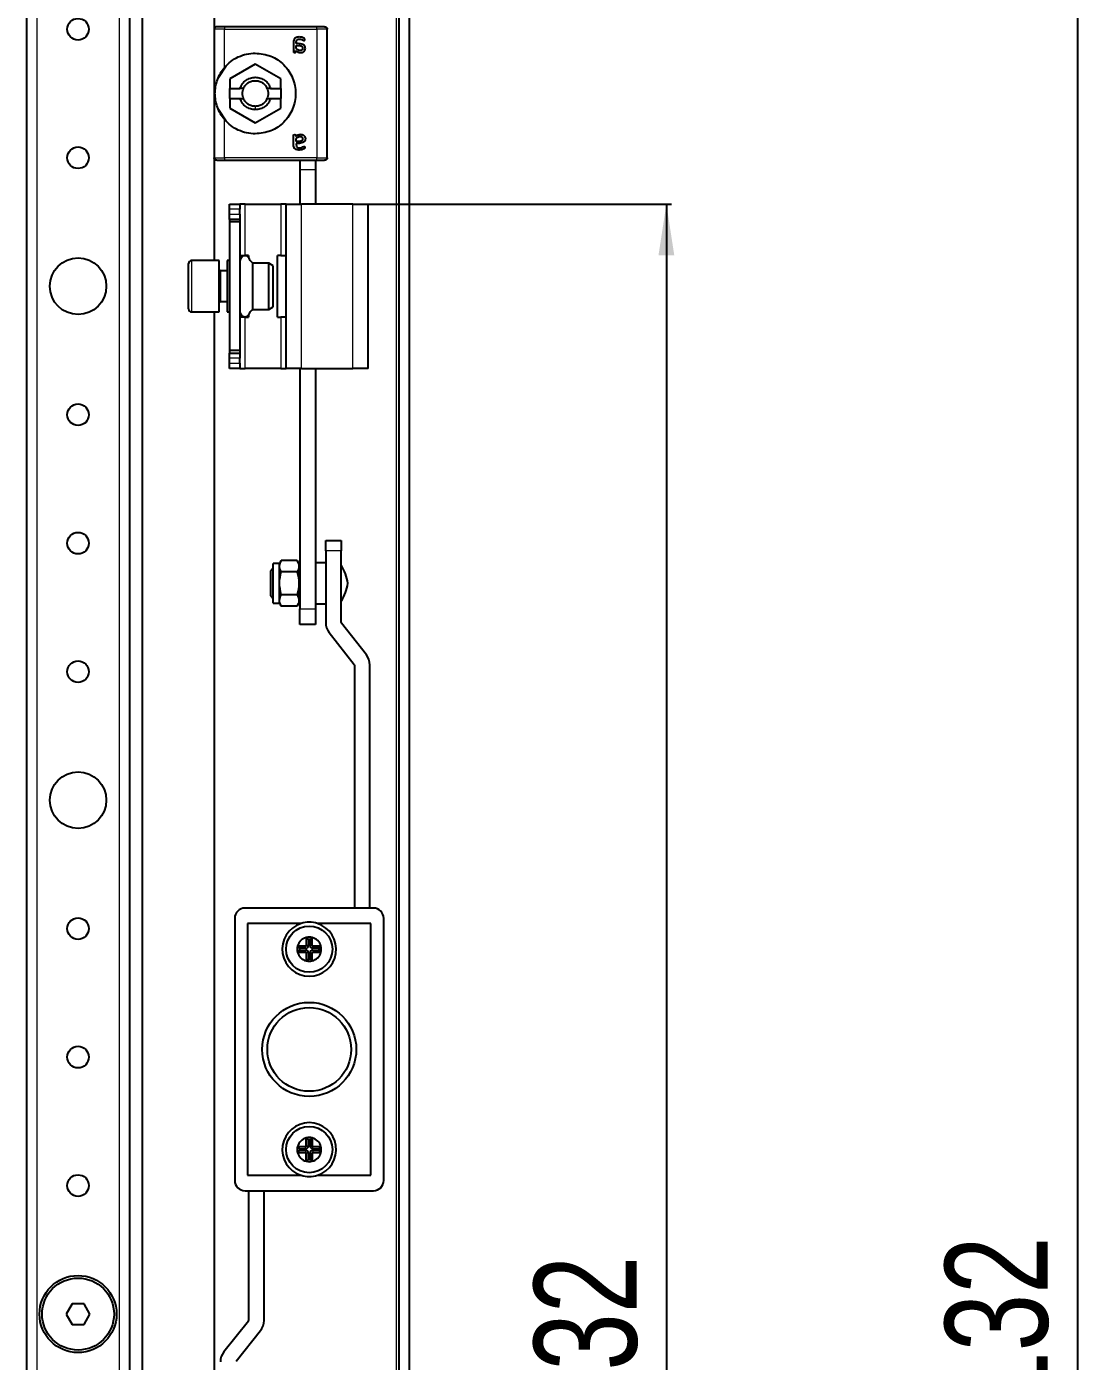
# Model space of a CAD drawing. Header units: millimetres. Extents: x -527 to 1671, y -588 to 1043.
# Drawn here: x 1465.1 to 1671.1, y 185.1 to 444.8 of the extents above; entities that cross this region are included whole.
import ezdxf

# ---------------------------------------------------------------- set-up
doc = ezdxf.new("R2010")
doc.units = ezdxf.units.MM
doc.layers.add('FORMAT', color=7, linetype='Continuous')
doc.styles.add('SLDTEXTSTYLE0', font='TXT', dxfattribs={"width": 0.75})
doc.dimstyles.new('SLDDIMSTYLE0', dxfattribs={"dimtxt": 20, "dimasz": 10, "dimexe": 0, "dimexo": 0.0625, "dimgap": 5, "dimtad": 2, "dimdec": 1, "dimrnd": 1e-09, "dimzin": 12, "dimdsep": 46, "dimtxsty": 'SLDTEXTSTYLE0', "dimsah": 1, "dimcen": 0.09, "dimadec": 0, "dimazin": 3, "dimtfac": 1, "dimtofl": 0, "dimtmove": 0, "dimatfit": 3, "dimfxl": 0, "dimfrac": 2, "dimtolj": 1, "dimtzin": 12, "dimarcsym": 0})

# ---------------------------------------------------------------- blocks, each defined once
blk = doc.blocks.new('_D_5')
at = {"layer": 'FORMAT'}
for p, q in [((1531.61, 760.32), (1670.61, 760.32)), ((1669.61, 760.32), (1669.61, -371.68)), ((1531.61, -371.68), (1670.61, -371.68))]:
    blk.add_line(p, q, dxfattribs=at)
for points in [[(1669.61, 760.32), (1668.07, 750.32), (1671.15, 750.32)], [(1669.61, -371.68), (1671.15, -361.68), (1668.07, -361.68)]]:
    blk.add_solid(points, dxfattribs=at)
at = {"layer": 'FORMAT', "insert": (1643.83, 164.77), "char_height": 20, "attachment_point": 1, "rotation": 90, "style": 'SLDTEXTSTYLE0'}
blk.add_mtext('1132', dxfattribs=at)
blk = doc.blocks.new('_D_8')
at = {"layer": 'FORMAT'}
for p, q in [((1528.61, 410.32), (1590.61, 410.32)), ((1589.61, 410.32), (1589.61, -21.68)), ((1528.61, -21.68), (1590.61, -21.68))]:
    blk.add_line(p, q, dxfattribs=at)
for points in [[(1589.61, 410.32), (1588.07, 400.32), (1591.15, 400.32)], [(1589.61, -21.68), (1591.15, -11.68), (1588.07, -11.68)]]:
    blk.add_solid(points, dxfattribs=at)
at = {"layer": 'FORMAT', "insert": (1563.83, 172.16), "char_height": 20, "attachment_point": 1, "rotation": 90, "style": 'SLDTEXTSTYLE0'}
blk.add_mtext('432', dxfattribs=at)

msp = doc.modelspace()

# ---------------------------------------------------------------- linework, layer by layer
at = {"color": 7, "linetype": 'Continuous', "lineweight": 25}
for p, q in [((1537.6, -483.18), (1537.6, 871.82)), ((1539.6, -483.18), (1539.6, 871.82)), ((1487.6, 838.82), (1487.6, -450.18)), ((1465.1, 811.82), (1465.1, -423.18)), ((1485.1, 811.82), (1485.1, -423.18)), ((1501.6, 739.32), (1501.6, 444.5)), ((1501.6, 444.32), (1501.6, 419.32)), ((1521.6, 444.82), (1503.6, 444.82)), ((1522.2, 444.82), (1521.95, 444.82)), ((1523.6, 419.32), (1523.6, 444.32)), ((1517.05, 441.78), (1517.05, 439.91)), ((1517.58, 441.53), (1517.58, 441.75)), ((1517.96, 441.53), (1517.58, 441.53)), ((1517.5, 439.92), (1517.5, 440.19)), ((1517.58, 441.18), (1518, 441.18)), ((1517.58, 440.59), (1517.58, 441.18)), ((1502.43, 434.95), (1503.94, 437.21)), ((1509.6, 437.54), (1504.65, 434.68)), ((1514.55, 434.68), (1509.6, 437.54)), ((1504.65, 434.68), (1504.65, 432.82)), ((1514.55, 432.82), (1514.55, 434.68)), ((1504.65, 430.82), (1504.65, 432.82)), ((1504.65, 432.82), (1506.62, 432.82)), ((1507.31, 432.82), (1506.62, 432.82)), ((1512.59, 432.82), (1511.9, 432.82)), ((1512.59, 432.82), (1514.55, 432.82)), ((1514.55, 432.82), (1514.55, 430.82)), ((1503.94, 426.44), (1502.43, 428.7)), ((1504.65, 430.82), (1504.65, 428.96)), ((1504.65, 430.82), (1506.62, 430.82)), ((1504.65, 428.96), (1509.6, 426.11)), ((1506.62, 430.82), (1507.31, 430.82)), ((1509.6, 426.11), (1514.55, 428.96)), ((1511.9, 430.82), (1512.59, 430.82)), ((1512.59, 430.82), (1514.55, 430.82)), ((1514.55, 428.96), (1514.55, 430.82)), ((1517.05, 421.86), (1517.05, 423.73)), ((1517.5, 423.73), (1517.5, 423.45)), ((1517.58, 422.47), (1517.58, 423.06)), ((1518, 422.47), (1517.58, 422.47)), ((1517.96, 422.12), (1517.58, 422.12)), ((1517.58, 422.12), (1517.58, 421.9)), ((1501.6, 419.15), (1501.6, 399.32)), ((1503.6, 418.82), (1521.6, 418.82)), ((1518.3, 418.9), (1518.3, 417.02)), ((1521.3, 418.9), (1521.3, 417.02)), ((1521.95, 418.82), (1522.2, 418.82)), ((1518.3, 417.02), (1518.3, 410.32)), ((1521.3, 417.02), (1521.3, 410.32)), ((1504.6, 410.32), (1506.6, 410.32)), ((1504.6, 409.32), (1504.6, 410.32)), ((1506.6, 410.32), (1506.6, 409.32)), ((1507.6, 410.32), (1506.6, 410.32)), ((1507.6, 410.32), (1514.6, 410.32)), ((1515.6, 410.32), (1514.6, 410.32)), ((1515.6, 410.32), (1518.6, 410.32)), ((1515.6, 378.32), (1515.6, 410.32)), ((1528.6, 410.32), (1518.6, 410.32)), ((1528.6, 410.32), (1531.6, 410.32)), ((1531.6, 378.32), (1531.6, 410.32)), ((1504.6, 408.32), (1504.6, 409.32)), ((1504.6, 407.32), (1504.6, 408.32)), ((1506.6, 408.32), (1506.6, 409.32)), ((1506.6, 408.32), (1506.6, 407.32)), ((1506.6, 407.32), (1504.6, 407.32)), ((1504.6, 407.32), (1504.6, 406.82)), ((1506.6, 406.82), (1504.6, 406.82)), ((1504.6, 406.82), (1504.6, 381.82)), ((1506.6, 407.32), (1506.6, 406.82)), ((1506.6, 406.82), (1506.6, 381.82)), ((1506.6, 400.32), (1507.6, 400.32)), ((1508.3, 400.32), (1507.6, 400.32)), ((1508.3, 400.32), (1508.3, 399.87)), ((1513.9, 388.32), (1513.9, 400.32)), ((1514.6, 400.32), (1513.9, 400.32)), ((1514.6, 400.32), (1515.6, 400.32)), ((1496.6, 392.07), (1496.6, 398.72)), ((1502.6, 399.32), (1497.2, 399.32)), ((1502.6, 391.76), (1502.6, 399.32)), ((1504.6, 399.32), (1504.1, 399.32)), ((1504.1, 399.32), (1504.1, 398.11)), ((1504.1, 398.11), (1504.1, 389.32)), ((1512.24, 398.82), (1509.1, 398.82)), ((1509.1, 389.82), (1509.1, 398.82)), ((1513.1, 398.32), (1512.24, 398.82)), ((1512.24, 389.82), (1512.24, 398.82)), ((1513.1, 390.32), (1513.1, 398.32)), ((1504.1, 397.32), (1502.85, 397.32)), ((1496.6, 389.92), (1496.6, 392.07)), ((1502.6, 389.32), (1502.6, 391.76)), ((1502.85, 391.32), (1504.1, 391.32)), ((1509.1, 389.82), (1512.24, 389.82)), ((1512.24, 389.82), (1513.1, 390.32)), ((1497.2, 389.32), (1502.6, 389.32)), ((1501.6, 389.32), (1501.6, -0.68)), ((1504.1, 389.32), (1504.6, 389.32)), ((1507.6, 388.32), (1506.6, 388.32)), ((1507.6, 388.32), (1508.3, 388.32)), ((1508.3, 388.77), (1508.3, 388.32)), ((1513.9, 388.32), (1514.6, 388.32)), ((1515.6, 388.32), (1514.6, 388.32)), ((1506.6, 381.82), (1504.6, 381.82)), ((1504.6, 381.82), (1504.6, 381.32)), ((1506.6, 381.82), (1506.6, 381.32)), ((1504.6, 380.32), (1504.6, 381.32)), ((1504.6, 381.32), (1506.6, 381.32)), ((1504.6, 379.32), (1504.6, 380.32)), ((1504.6, 378.32), (1504.6, 379.32)), ((1506.6, 381.32), (1506.6, 380.32)), ((1506.6, 379.32), (1506.6, 380.32)), ((1506.6, 379.32), (1506.6, 378.32)), ((1506.6, 378.32), (1504.6, 378.32)), ((1506.6, 378.32), (1507.6, 378.32)), ((1514.6, 378.32), (1507.6, 378.32)), ((1514.6, 378.32), (1515.6, 378.32)), ((1518.6, 378.32), (1515.6, 378.32)), ((1518.3, 378.32), (1518.3, 331.52)), ((1518.6, 378.32), (1528.6, 378.32)), ((1521.3, 378.32), (1521.3, 331.52)), ((1531.6, 378.32), (1528.6, 378.32)), ((1523.3, 344.82), (1526.3, 344.82)), ((1523.3, 342.82), (1523.3, 344.82)), ((1523.3, 342.82), (1523.3, 328.89)), ((1526.3, 344.82), (1526.3, 342.82)), ((1526.3, 328.89), (1526.3, 342.82)), ((1514.3, 340.37), (1513.1, 340.37)), ((1513.1, 336.52), (1513.1, 340.37)), ((1514.65, 340.97), (1514.3, 340.37)), ((1514.3, 336.52), (1514.3, 340.37)), ((1517.76, 340.97), (1514.65, 340.97)), ((1518.1, 340.37), (1517.76, 340.97)), ((1518.1, 340.37), (1518.1, 332.67)), ((1523.3, 340.52), (1521.3, 340.52)), ((1513.1, 339.47), (1512.6, 338.97)), ((1512.6, 334.07), (1512.6, 338.97)), ((1517.76, 338.75), (1514.65, 338.75)), ((1518.3, 339.47), (1518.1, 339.47)), ((1513.1, 332.67), (1513.1, 336.52)), ((1514.3, 332.67), (1514.3, 336.52)), ((1512.6, 334.07), (1513.1, 333.57)), ((1513.1, 332.67), (1514.3, 332.67)), ((1514.3, 332.67), (1514.65, 332.07)), ((1517.76, 334.3), (1514.65, 334.3)), ((1517.76, 332.07), (1518.1, 332.67)), ((1518.1, 333.57), (1518.3, 333.57)), ((1521.3, 332.52), (1523.3, 332.52)), ((1517.76, 332.07), (1514.65, 332.07)), ((1518.3, 328.52), (1518.3, 331.52)), ((1521.3, 331.52), (1521.3, 328.52)), ((1521.3, 328.52), (1518.3, 328.52)), ((1531.22, 322.59), (1526.35, 328.77)), ((1523.99, 326.91), (1528.86, 320.74)), ((1528.9, 320.61), (1528.9, 273.32)), ((1531.9, 273.32), (1531.9, 320.61)), ((1532.6, 273.32), (1507.6, 273.32)), ((1505.6, 271.32), (1505.6, 220.32)), ((1508.1, 270.32), (1508.1, 221.32)), ((1518.5, 270.32), (1508.1, 270.32)), ((1532.1, 270.32), (1521.71, 270.32)), ((1532.1, 221.32), (1532.1, 270.32)), ((1534.6, 220.32), (1534.6, 271.32)), ((1519.5, 267.59), (1519.5, 266.02)), ((1519.94, 267.23), (1519.5, 267.59)), ((1520.27, 267.23), (1520.7, 267.59)), ((1520.7, 266.02), (1520.7, 267.59)), ((1519.4, 265.92), (1517.83, 265.92)), ((1518.2, 265.49), (1517.83, 265.92)), ((1518.2, 265.16), (1517.83, 264.72)), ((1519.4, 265.49), (1518.2, 265.49)), ((1518.2, 265.16), (1519.4, 265.16)), ((1519.94, 267.23), (1519.94, 266.02)), ((1520.27, 266.02), (1520.27, 267.23)), ((1522.38, 265.92), (1520.8, 265.92)), ((1522.01, 265.49), (1520.8, 265.49)), ((1520.8, 265.16), (1522.01, 265.16)), ((1522.01, 265.49), (1522.38, 265.92)), ((1522.01, 265.16), (1522.38, 264.72)), ((1517.83, 264.72), (1519.4, 264.72)), ((1519.5, 264.62), (1519.5, 263.05)), ((1519.94, 263.42), (1519.5, 263.05)), ((1519.94, 264.62), (1519.94, 263.42)), ((1520.27, 263.42), (1520.27, 264.62)), ((1520.27, 263.42), (1520.7, 263.05)), ((1520.7, 263.05), (1520.7, 264.62)), ((1520.8, 264.72), (1522.38, 264.72)), ((1519.5, 227.02), (1519.5, 228.59)), ((1519.94, 228.23), (1519.5, 228.59)), ((1520.27, 228.23), (1520.7, 228.59)), ((1520.7, 228.59), (1520.7, 227.02)), ((1518.2, 226.49), (1517.83, 226.92)), ((1517.83, 226.92), (1519.4, 226.92)), ((1518.2, 226.16), (1517.83, 225.72)), ((1518.2, 226.49), (1519.4, 226.49)), ((1519.4, 226.16), (1518.2, 226.16)), ((1519.94, 227.02), (1519.94, 228.23)), ((1520.27, 228.23), (1520.27, 227.02)), ((1520.8, 226.92), (1522.38, 226.92)), ((1520.8, 226.49), (1522.01, 226.49)), ((1522.01, 226.16), (1520.8, 226.16)), ((1522.01, 226.49), (1522.38, 226.92)), ((1522.01, 226.16), (1522.38, 225.72)), ((1519.4, 225.72), (1517.83, 225.72)), ((1519.5, 224.05), (1519.5, 225.62)), ((1519.94, 224.42), (1519.5, 224.05)), ((1519.94, 224.42), (1519.94, 225.62)), ((1520.27, 225.62), (1520.27, 224.42)), ((1520.27, 224.42), (1520.7, 224.05)), ((1520.7, 225.62), (1520.7, 224.05)), ((1522.38, 225.72), (1520.8, 225.72)), ((1508.1, 221.32), (1518.5, 221.32)), ((1521.71, 221.32), (1532.1, 221.32)), ((1507.6, 218.32), (1532.6, 218.32)), ((1508.3, 218.32), (1508.3, 193.09)), ((1511.3, 193.09), (1511.3, 218.32)), ((1473.95, 196.32), (1472.8, 194.32)), ((1476.26, 196.32), (1473.95, 196.32)), ((1477.41, 194.32), (1476.26, 196.32)), ((1472.8, 194.32), (1473.95, 192.32)), ((1473.95, 192.32), (1476.26, 192.32)), ((1476.26, 192.32), (1477.41, 194.32)), ((1508.26, 192.97), (1503.5, 187)), ((1505.85, 185.13), (1510.61, 191.1))]:
    msp.add_line(p, q, dxfattribs=at)
at = {"color": 8, "linetype": 'Continuous', "lineweight": 18}
for p, q in [((1537, 869.22), (1537, -480.58)), ((1467.1, 811.82), (1467.1, -423.18)), ((1483.1, 811.82), (1483.1, -423.18)), ((1503.6, 436.88), (1503.6, 444.32)), ((1503.6, 444.32), (1521.6, 444.32)), ((1521.6, 444.32), (1521.6, 419.32)), ((1509.6, 429.32), (1509.6, 428.67)), ((1503.6, 419.32), (1503.6, 426.76)), ((1521.6, 419.32), (1503.6, 419.32)), ((1518.3, 417.02), (1521.3, 417.02)), ((1507.6, 400.32), (1507.6, 410.32)), ((1514.6, 410.32), (1514.6, 400.32)), ((1518.6, 378.32), (1518.6, 410.32)), ((1528.6, 378.32), (1528.6, 410.32)), ((1506.6, 409.32), (1504.6, 409.32)), ((1504.6, 408.32), (1506.6, 408.32)), ((1497.2, 399.32), (1497.2, 391.76)), ((1502.85, 397.32), (1502.85, 391.32)), ((1497.2, 391.76), (1497.2, 389.32)), ((1507.6, 378.32), (1507.6, 388.32)), ((1514.6, 388.32), (1514.6, 378.32)), ((1506.6, 380.32), (1504.6, 380.32)), ((1504.6, 379.32), (1506.6, 379.32)), ((1526.3, 342.82), (1523.3, 342.82)), ((1518.3, 331.52), (1521.3, 331.52)), ((1519.4, 265.49), (1519.4, 265.92)), ((1519.4, 265.16), (1519.4, 264.72)), ((1519.94, 266.02), (1519.5, 266.02)), ((1520.27, 266.02), (1520.7, 266.02)), ((1520.8, 265.49), (1520.8, 265.92)), ((1520.8, 265.16), (1520.8, 264.72)), ((1519.94, 264.62), (1519.5, 264.62)), ((1520.27, 264.62), (1520.7, 264.62)), ((1519.4, 226.49), (1519.4, 226.92)), ((1519.4, 226.16), (1519.4, 225.72)), ((1519.94, 227.02), (1519.5, 227.02)), ((1520.27, 227.02), (1520.7, 227.02)), ((1520.8, 226.49), (1520.8, 226.92)), ((1520.8, 226.16), (1520.8, 225.72)), ((1519.94, 225.62), (1519.5, 225.62)), ((1520.27, 225.62), (1520.7, 225.62))]:
    msp.add_line(p, q, dxfattribs=at)
at = {"color": 7, "linetype": 'Continuous', "lineweight": 25}
for centre, radius in [((1475.1, 444.32), 2.1), ((1475.1, 419.32), 2.1), ((1475.1, 394.32), 5.5), ((1475.1, 369.32), 2.1), ((1475.1, 344.32), 2.1), ((1475.1, 319.32), 2.1), ((1475.1, 294.32), 5.5), ((1475.1, 269.32), 2.1), ((1520.1, 265.32), 4.5), ((1520.1, 245.82), 9.15), ((1520.1, 245.82), 8.15), ((1475.1, 244.32), 2.1), ((1520.1, 226.32), 4.5), ((1475.1, 219.32), 2.1), ((1475.1, 194.32), 7.5), ((1475.1, 194.32), 7)]:
    msp.add_circle(centre, radius, dxfattribs=at)
for centre, radius, start, end in [((1497.2, 398.72), 0.6, 90, 180), ((1502.85, 397.57), 0.25, 180, 270), ((1497.2, 389.92), 0.6, 180, 270), ((1502.85, 391.07), 0.25, 90, 180), ((1519.66, 335.56), 8, 6.8819, 33.8709), ((1519.66, 337.48), 8, 326.1291, 353.1181), ((1526.5, 328.89), 3.2, 180, 218.264), ((1526.5, 328.89), 0.2, 180, 218.264), ((1528.7, 320.61), 3.2, 0, 38.264), ((1528.7, 320.61), 0.2, 0, 38.264), ((1507.6, 271.32), 2, 90, 180), ((1532.6, 271.32), 2, 0, 90), ((1520.1, 265.32), 5.25, 107.7528, 72.2472), ((1520.1, 265.32), 5.25, 72.2472, 107.7528), ((1520.1, 265.32), 2.35, 104.7925, 165.2075), ((1520.1, 265.32), 2.35, 75.2075, 104.7925), ((1520.1, 265.32), 2.35, 14.7925, 75.2075), ((1520.1, 265.32), 2.35, 165.2075, 194.7925), ((1520.1, 265.32), 1.91, 175.1056, 184.8944), ((1519.4, 266.02), 0.1, 270, 0), ((1519.4, 266.02), 0.537, 270, 0), ((1519.4, 264.62), 0.537, 0, 90), ((1520.1, 265.32), 1.91, 85.1056, 94.8944), ((1520.8, 266.02), 0.537, 180, 270), ((1520.8, 264.62), 0.537, 90, 180), ((1520.8, 266.02), 0.1, 180, 270), ((1520.1, 265.32), 1.91, 355.1056, 4.8944), ((1520.1, 265.32), 2.35, 345.2075, 14.7925), ((1520.1, 265.32), 2.35, 194.7925, 255.2075), ((1519.4, 264.62), 0.1, 0, 90), ((1520.1, 265.32), 2.35, 255.2075, 284.7925), ((1520.1, 265.32), 1.91, 265.1056, 274.8944), ((1520.1, 265.32), 2.35, 284.7925, 345.2075), ((1520.8, 264.62), 0.1, 90, 180), ((1520.1, 226.32), 5.25, 287.7528, 252.2472), ((1520.1, 226.32), 2.35, 104.7925, 165.2075), ((1520.1, 226.32), 2.35, 75.2075, 104.7925), ((1520.1, 226.32), 2.35, 14.7925, 75.2075), ((1520.1, 226.32), 2.35, 165.2075, 194.7925), ((1520.1, 226.32), 1.91, 175.1056, 184.8944), ((1519.4, 227.02), 0.1, 270, 0), ((1519.4, 227.02), 0.537, 270, 0), ((1519.4, 225.62), 0.537, 0, 90), ((1520.1, 226.32), 1.91, 85.1056, 94.8944), ((1520.8, 227.02), 0.537, 180, 270), ((1520.8, 225.62), 0.537, 90, 180), ((1520.8, 227.02), 0.1, 180, 270), ((1520.1, 226.32), 1.91, 355.1056, 4.8944), ((1520.1, 226.32), 2.35, 345.2075, 14.7925), ((1520.1, 226.32), 2.35, 194.7925, 255.2075), ((1519.4, 225.62), 0.1, 0, 90), ((1520.1, 226.32), 2.35, 255.2075, 284.7925), ((1520.1, 226.32), 1.91, 265.1056, 274.8944), ((1520.1, 226.32), 2.35, 284.7925, 345.2075), ((1520.8, 225.62), 0.1, 90, 180), ((1520.1, 226.32), 5.25, 252.2472, 287.7528), ((1507.6, 220.32), 2, 180, 270), ((1532.6, 220.32), 2, 270, 0), ((1508.1, 193.09), 0.2, 321.4416, 0), ((1508.1, 193.09), 3.2, 321.4416, 0), ((1506, 185), 3.2, 141.4416, 180)]:
    msp.add_arc(centre, radius, start, end, dxfattribs=at)
for points in [[(1502.1, 444.82), (1502.04, 444.82), (1501.91, 444.8), (1501.74, 444.68), (1501.63, 444.52), (1501.61, 444.39), (1501.6, 444.32)], [(1503.6, 444.82), (1503.41, 444.82), (1503.02, 444.82), (1502.52, 444.82), (1502.17, 444.82), (1502.13, 444.82), (1502.1, 444.82)], [(1523.1, 444.82), (1523.08, 444.82), (1523.04, 444.82), (1522.69, 444.82), (1522.19, 444.82), (1521.8, 444.82), (1521.6, 444.82)], [(1523.1, 444.82), (1523.17, 444.82), (1523.3, 444.8), (1523.47, 444.68), (1523.58, 444.52), (1523.6, 444.39), (1523.6, 444.32)], [(1503.6, 436.88), (1504, 437.3), (1504.79, 438.12), (1506.27, 438.99), (1507.9, 439.57), (1509.04, 439.64), (1509.6, 439.67)], [(1509.6, 439.67), (1510.63, 439.55), (1512.69, 439.32), (1515.3, 437.5), (1517.05, 434.91), (1517.66, 431.82), (1517.05, 428.74), (1515.3, 426.14), (1512.69, 424.33), (1510.63, 424.09), (1509.6, 423.97)], [(1506.62, 432.82), (1506.75, 433.12), (1507.01, 433.73), (1507.74, 434.42), (1508.62, 434.87), (1509.6, 435.02), (1510.59, 434.87), (1511.47, 434.42), (1512.2, 433.73), (1512.46, 433.12), (1512.59, 432.82)], [(1507.31, 432.82), (1507.43, 433.04), (1507.66, 433.46), (1508.22, 433.94), (1508.88, 434.26), (1509.36, 434.3), (1509.6, 434.32)], [(1509.6, 434.32), (1509.85, 434.3), (1510.33, 434.26), (1510.99, 433.94), (1511.55, 433.46), (1511.78, 433.04), (1511.9, 432.82)], [(1507.31, 430.82), (1507.25, 430.98), (1507.14, 431.31), (1507.09, 431.82), (1507.14, 432.34), (1507.25, 432.66), (1507.31, 432.82)], [(1511.9, 432.82), (1511.96, 432.66), (1512.07, 432.34), (1512.12, 431.82), (1512.07, 431.31), (1511.96, 430.98), (1511.9, 430.82)], [(1509.6, 428.67), (1509.28, 428.7), (1508.62, 428.76), (1507.74, 429.23), (1507.01, 429.92), (1506.75, 430.52), (1506.62, 430.82)], [(1509.6, 429.32), (1509.36, 429.34), (1508.88, 429.38), (1508.22, 429.71), (1507.66, 430.18), (1507.43, 430.61), (1507.31, 430.82)], [(1512.59, 430.82), (1512.46, 430.52), (1512.2, 429.92), (1511.47, 429.23), (1510.59, 428.76), (1509.93, 428.7), (1509.6, 428.67)], [(1511.9, 430.82), (1511.78, 430.61), (1511.55, 430.18), (1510.99, 429.71), (1510.33, 429.38), (1509.85, 429.34), (1509.6, 429.32)], [(1509.6, 423.97), (1509.04, 424.01), (1507.9, 424.08), (1506.27, 424.65), (1504.79, 425.52), (1504, 426.35), (1503.6, 426.76)], [(1502.1, 418.82), (1502.04, 418.83), (1501.91, 418.85), (1501.74, 418.96), (1501.63, 419.13), (1501.61, 419.26), (1501.6, 419.32)], [(1502.1, 418.82), (1502.13, 418.82), (1502.17, 418.82), (1502.52, 418.82), (1503.02, 418.82), (1503.41, 418.82), (1503.6, 418.82)], [(1521.6, 418.82), (1521.8, 418.82), (1522.19, 418.82), (1522.69, 418.82), (1523.04, 418.82), (1523.08, 418.82), (1523.1, 418.82)], [(1523.6, 419.32), (1523.6, 419.26), (1523.58, 419.13), (1523.47, 418.96), (1523.3, 418.85), (1523.17, 418.83), (1523.1, 418.82)]]:
    msp.add_open_spline(points, degree=3, dxfattribs=at)
at = {"color": 8, "linetype": 'Continuous', "lineweight": 18}
for points in [[(1503.6, 444.32), (1503.34, 444.32), (1502.82, 444.32), (1502.16, 444.32), (1501.69, 444.32), (1501.63, 444.32), (1501.6, 444.32)], [(1503.6, 444.82), (1503.6, 444.82), (1503.6, 444.8), (1503.6, 444.68), (1503.6, 444.52), (1503.6, 444.39), (1503.6, 444.32)], [(1521.6, 444.32), (1521.6, 444.39), (1521.6, 444.52), (1521.6, 444.68), (1521.6, 444.8), (1521.6, 444.82), (1521.6, 444.82)], [(1523.6, 444.32), (1523.57, 444.32), (1523.51, 444.32), (1523.05, 444.32), (1522.39, 444.32), (1521.87, 444.32), (1521.6, 444.32)], [(1501.6, 419.32), (1501.63, 419.32), (1501.69, 419.32), (1502.16, 419.32), (1502.82, 419.32), (1503.34, 419.32), (1503.6, 419.32)], [(1503.6, 419.32), (1503.6, 419.26), (1503.6, 419.13), (1503.6, 418.96), (1503.6, 418.85), (1503.6, 418.83), (1503.6, 418.82)], [(1521.6, 418.82), (1521.6, 418.83), (1521.6, 418.85), (1521.6, 418.96), (1521.6, 419.13), (1521.6, 419.26), (1521.6, 419.32)], [(1521.6, 419.32), (1521.87, 419.32), (1522.39, 419.32), (1523.05, 419.32), (1523.51, 419.32), (1523.57, 419.32), (1523.6, 419.32)]]:
    msp.add_open_spline(points, degree=3, dxfattribs=at)
at = {"color": 7, "linetype": 'Continuous', "lineweight": 25}
for points, knots in [([(1518.16, 442.82), (1518.01, 442.82), (1517.79, 442.81), (1517.51, 442.71), (1517.32, 442.59), (1517.18, 442.43), (1517.06, 442.15), (1517.05, 441.93), (1517.05, 441.78)], [0, 0, 0, 0, 0.250089, 0.382495, 0.500259, 0.622163, 0.750133, 1, 1, 1, 1]), ([(1517.58, 441.75), (1517.58, 441.84), (1517.59, 441.97), (1517.64, 442.14), (1517.72, 442.25), (1517.82, 442.33), (1517.95, 442.38), (1518.08, 442.41), (1518.17, 442.41), (1518.21, 442.41)], [0, 0, 0, 0, 0.250023, 0.382539, 0.499802, 0.620838, 0.749652, 0.874777, 1, 1, 1, 1]), ([(1519.34, 440.61), (1519.34, 440.69), (1519.33, 440.84), (1519.23, 441.06), (1519.08, 441.24), (1518.81, 441.41), (1518.42, 441.51), (1518.11, 441.52), (1517.96, 441.53)], [0, 0, 0, 0, 0.125049, 0.249886, 0.370856, 0.49982, 0.749609, 1, 1, 1, 1]), ([(1519.22, 442.33), (1519.22, 442.38), (1519.22, 442.46), (1519.16, 442.55), (1519.02, 442.64), (1518.69, 442.77), (1518.37, 442.8), (1518.16, 442.82)], [0, 0, 0, 0, 0.124693, 0.187182, 0.249773, 0.500039, 1, 1, 1, 1]), ([(1518.21, 442.41), (1518.37, 442.39), (1518.62, 442.36), (1518.87, 442.24), (1518.99, 442.17), (1519.06, 442.13), (1519.1, 442.12), (1519.12, 442.12)], [0, 0, 0, 0, 0.4987, 0.749508, 0.874949, 0.946783, 1, 1, 1, 1]), ([(1519.12, 442.12), (1519.13, 442.12), (1519.15, 442.12), (1519.17, 442.13), (1519.18, 442.14), (1519.2, 442.17), (1519.21, 442.21), (1519.22, 442.25), (1519.22, 442.29), (1519.22, 442.31), (1519.22, 442.33)], [0, 0, 0, 0, 0.128825, 0.180169, 0.243397, 0.36986, 0.499864, 0.749649, 0.843476, 1, 1, 1, 1]), ([(1517.05, 439.91), (1517.05, 439.9), (1517.05, 439.89), (1517.06, 439.87), (1517.09, 439.85), (1517.16, 439.82), (1517.23, 439.82), (1517.27, 439.82)], [0, 0, 0, 0, 0.124881, 0.183376, 0.250934, 0.500336, 1, 1, 1, 1]), ([(1517.27, 439.82), (1517.32, 439.82), (1517.39, 439.82), (1517.46, 439.84), (1517.49, 439.87), (1517.5, 439.89), (1517.5, 439.9), (1517.5, 439.92)], [0, 0, 0, 0, 0.499718, 0.749437, 0.810587, 0.875078, 1, 1, 1, 1]), ([(1517.5, 440.19), (1517.63, 440.08), (1517.81, 439.91), (1518.09, 439.8), (1518.25, 439.77), (1518.34, 439.77), (1518.38, 439.76)], [0, 0, 0, 0, 0.499113, 0.749325, 0.874665, 1, 1, 1, 1]), ([(1518.3, 440.18), (1518.23, 440.18), (1518.08, 440.19), (1517.82, 440.33), (1517.67, 440.48), (1517.58, 440.59)], [0, 0, 0, 0, 0.249939, 0.499864, 1, 1, 1, 1]), ([(1518, 441.18), (1518.11, 441.17), (1518.29, 441.17), (1518.51, 441.1), (1518.66, 441.01), (1518.75, 440.91), (1518.8, 440.78), (1518.81, 440.69), (1518.81, 440.65)], [0, 0, 0, 0, 0.279652, 0.500248, 0.629485, 0.750186, 0.875763, 1, 1, 1, 1]), ([(1518.81, 440.65), (1518.81, 440.58), (1518.8, 440.48), (1518.73, 440.36), (1518.67, 440.29), (1518.59, 440.23), (1518.49, 440.2), (1518.4, 440.18), (1518.33, 440.18), (1518.3, 440.18)], [0, 0, 0, 0, 0.249168, 0.373635, 0.49939, 0.619394, 0.749656, 0.87477, 1, 1, 1, 1]), ([(1518.38, 439.76), (1518.5, 439.77), (1518.68, 439.78), (1518.91, 439.87), (1519.06, 439.96), (1519.19, 440.09), (1519.31, 440.3), (1519.33, 440.49), (1519.34, 440.61)], [0, 0, 0, 0, 0.25007, 0.379181, 0.500499, 0.62417, 0.750842, 1, 1, 1, 1]), ([(1503.6, 426.76), (1503.32, 427.14), (1502.75, 427.89), (1502.19, 429.14), (1501.84, 430.42), (1501.71, 431.82), (1501.84, 433.23), (1502.19, 434.51), (1502.75, 435.76), (1503.32, 436.51), (1503.6, 436.88)], [0, 0, 0, 0, 0.125762, 0.25037, 0.375307, 0.500139, 0.62481, 0.749763, 0.874888, 1, 1, 1, 1]), ([(1517.05, 423.73), (1517.05, 423.74), (1517.05, 423.76), (1517.06, 423.78), (1517.09, 423.8), (1517.16, 423.82), (1517.23, 423.82), (1517.27, 423.82)], [0, 0, 0, 0, 0.124884, 0.186377, 0.250914, 0.500322, 1, 1, 1, 1]), ([(1517.27, 423.82), (1517.32, 423.82), (1517.38, 423.82), (1517.45, 423.8), (1517.47, 423.79), (1517.49, 423.78), (1517.5, 423.76), (1517.5, 423.74), (1517.5, 423.73)], [0, 0, 0, 0, 0.499162, 0.644242, 0.749698, 0.813605, 0.875217, 1, 1, 1, 1]), ([(1517.5, 423.45), (1517.63, 423.56), (1517.81, 423.73), (1518.13, 423.86), (1518.3, 423.88), (1518.38, 423.88)], [0, 0, 0, 0, 0.499364, 0.749701, 1, 1, 1, 1]), ([(1517.58, 423.06), (1517.67, 423.16), (1517.82, 423.32), (1518.05, 423.43), (1518.19, 423.47), (1518.26, 423.47), (1518.3, 423.47)], [0, 0, 0, 0, 0.499765, 0.749504, 0.874771, 1, 1, 1, 1]), ([(1518.3, 423.47), (1518.36, 423.47), (1518.46, 423.46), (1518.59, 423.41), (1518.67, 423.36), (1518.73, 423.28), (1518.78, 423.19), (1518.81, 423.1), (1518.81, 423.03), (1518.81, 423)], [0, 0, 0, 0, 0.2496231, 0.3771401, 0.499734, 0.6227303, 0.7498125, 0.8748762, 1, 1, 1, 1]), ([(1518.38, 423.88), (1518.5, 423.87), (1518.68, 423.86), (1518.91, 423.78), (1519.06, 423.68), (1519.19, 423.55), (1519.31, 423.34), (1519.33, 423.16), (1519.34, 423.04)], [0, 0, 0, 0, 0.25007, 0.379559, 0.500499, 0.624556, 0.750843, 1, 1, 1, 1]), ([(1518.16, 420.82), (1518.08, 420.82), (1517.94, 420.83), (1517.72, 420.86), (1517.51, 420.93), (1517.32, 421.05), (1517.18, 421.22), (1517.06, 421.49), (1517.05, 421.72), (1517.05, 421.86)], [0, 0, 0, 0, 0.125255, 0.250437, 0.383066, 0.500493, 0.622629, 0.75025, 1, 1, 1, 1]), ([(1517.58, 421.9), (1517.58, 421.85), (1517.58, 421.76), (1517.6, 421.63), (1517.64, 421.5), (1517.72, 421.39), (1517.82, 421.31), (1517.99, 421.24), (1518.12, 421.24), (1518.21, 421.23)], [0, 0, 0, 0, 0.125295, 0.250514, 0.383518, 0.50035, 0.621938, 0.750243, 1, 1, 1, 1]), ([(1519.34, 423.04), (1519.34, 423), (1519.34, 422.92), (1519.31, 422.77), (1519.23, 422.58), (1519.07, 422.41), (1518.81, 422.24), (1518.42, 422.13), (1518.11, 422.12), (1517.96, 422.12)], [0, 0, 0, 0, 0.0626366, 0.1252782, 0.2500723, 0.3748405, 0.4999941, 0.7496958, 1, 1, 1, 1]), ([(1518.81, 423), (1518.81, 422.95), (1518.8, 422.86), (1518.75, 422.74), (1518.66, 422.63), (1518.51, 422.54), (1518.29, 422.48), (1518.11, 422.47), (1518, 422.47)], [0, 0, 0, 0, 0.124446, 0.249795, 0.37, 0.499734, 0.719932, 1, 1, 1, 1]), ([(1519.22, 421.32), (1519.22, 421.29), (1519.22, 421.24), (1519.21, 421.16), (1519.16, 421.09), (1519.02, 421), (1518.69, 420.87), (1518.37, 420.84), (1518.16, 420.82)], [0, 0, 0, 0, 0.0626863, 0.1251726, 0.1876279, 0.2501847, 0.5003136, 1, 1, 1, 1]), ([(1518.21, 421.23), (1518.38, 421.25), (1518.69, 421.27), (1518.95, 421.49), (1519.1, 421.52), (1519.12, 421.53)], [0, 0, 0, 0, 0.498852, 0.946609, 1, 1, 1, 1]), ([(1519.12, 421.53), (1519.13, 421.53), (1519.15, 421.53), (1519.17, 421.51), (1519.18, 421.5), (1519.2, 421.48), (1519.22, 421.42), (1519.22, 421.36), (1519.22, 421.32)], [0, 0, 0, 0, 0.13107, 0.182437, 0.243796, 0.371388, 0.500442, 1, 1, 1, 1]), ([(1509.1, 398.82), (1508.93, 398.98), (1508.58, 399.28), (1508.39, 399.85), (1508.02, 400.16), (1507.69, 400.29), (1507.33, 400.25), (1506.98, 400.06), (1506.73, 399.7), (1506.65, 399.41), (1506.6, 399.26)], [0, 0, 0, 0, 0.185676, 0.371025, 0.466937, 0.562172, 0.656347, 0.751553, 0.873842, 1, 1, 1, 1]), ([(1506.6, 389.39), (1506.65, 389.24), (1506.73, 388.94), (1506.98, 388.58), (1507.33, 388.39), (1507.69, 388.36), (1508.02, 388.49), (1508.39, 388.79), (1508.58, 389.36), (1508.93, 389.67), (1509.1, 389.82)], [0, 0, 0, 0, 0.126158, 0.248447, 0.343653, 0.437828, 0.533063, 0.628975, 0.814324, 1, 1, 1, 1]), ([(1514.65, 338.75), (1514.47, 339.15), (1514.14, 339.89), (1514.49, 340.63), (1514.65, 340.97)], [0, 0, 0, 0, 0.534707, 1, 1, 1, 1]), ([(1517.76, 340.97), (1517.94, 340.58), (1518.27, 339.83), (1517.92, 339.09), (1517.76, 338.75)], [0, 0, 0, 0, 0.534707, 1, 1, 1, 1]), ([(1514.65, 334.3), (1514.48, 335.05), (1514.13, 336.54), (1514.48, 338.02), (1514.65, 338.75)], [0, 0, 0, 0, 0.508481, 1, 1, 1, 1]), ([(1517.76, 338.75), (1517.93, 337.99), (1518.27, 336.51), (1517.93, 335.03), (1517.76, 334.3)], [0, 0, 0, 0, 0.508481, 1, 1, 1, 1]), ([(1514.65, 332.07), (1514.47, 332.47), (1514.14, 333.21), (1514.49, 333.95), (1514.65, 334.3)], [0, 0, 0, 0, 0.534707, 1, 1, 1, 1]), ([(1517.76, 334.3), (1517.94, 333.9), (1518.27, 333.16), (1517.92, 332.42), (1517.76, 332.07)], [0, 0, 0, 0, 0.534707, 1, 1, 1, 1])]:
    msp.add_open_spline(points, degree=3, knots=knots, dxfattribs=at)

# ---------------------------------------------------------------- dimensions: what is measured, and where the dimension line sits
at = {"layer": 'FORMAT'}
for base, p1, p2, picture, middle in [((1669.61, -371.68), (1531.6, 760.32), (1531.6, -371.68), '_D_5', (1669.61, 194.32)), ((1589.61, -21.68), (1528.6, 410.32), (1528.6, -21.68), '_D_8', (1589.61, 194.32))]:
    dim = msp.add_linear_dim(base=base, p1=p1, p2=p2, angle=90, dimstyle='SLDDIMSTYLE0', dxfattribs=at)
    dim.commit()
    dim.dimension.update_dxf_attribs({"geometry": picture, "text_midpoint": middle, "dimtype": 160})

doc.saveas('drawing.dxf')
